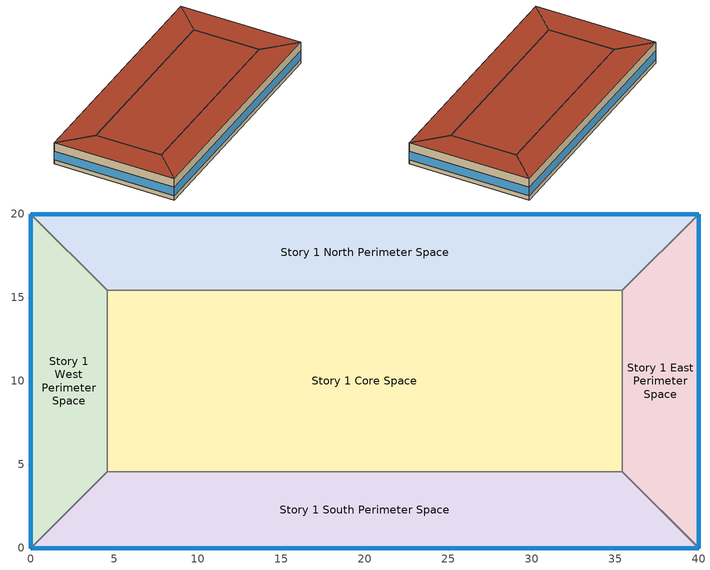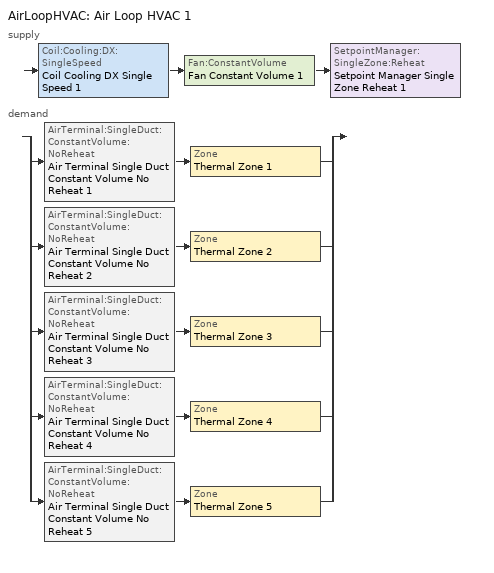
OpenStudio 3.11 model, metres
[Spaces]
Story 1 West Perimeter Space
 floor ground: 0,20 4.57,15.43 4.57,4.57 0,0 z0
 wall outside: 0,20 0,0 z0:3.8
 wall to Story 1 North Perimeter Space: 4.57,15.43 0,20 z0:3.8
 wall to Story 1 Core Space: 4.57,4.57 4.57,15.43 z0:3.8
 wall to Story 1 South Perimeter Space: 0,0 4.57,4.57 z0:3.8
 window: 0,19.97 0,0.03 z0.76:2.28
 roof outside: 0,0 4.57,4.57 4.57,15.43 0,20 z3.8
Story 1 North Perimeter Space
 floor ground: 40,20 35.43,15.43 4.57,15.43 0,20 z0
 wall outside: 40,20 0,20 z0:3.8
 wall to Story 1 East Perimeter Space: 35.43,15.43 40,20 z0:3.8
 wall to Story 1 Core Space: 4.57,15.43 35.43,15.43 z0:3.8
 window: 39.97,20 0.03,20 z0.76:2.28
 roof outside: 35.43,15.43 40,20 0,20 4.57,15.43 z3.8
Story 1 East Perimeter Space
 floor ground: 40,20 40,0 35.43,4.57 35.43,15.43 z0
 wall outside: 40,0 40,20 z0:3.8
 wall to Story 1 South Perimeter Space: 35.43,4.57 40,0 z0:3.8
 wall to Story 1 Core Space: 35.43,15.43 35.43,4.57 z0:3.8
 window: 40,0.03 40,19.97 z0.76:2.28
 roof outside: 40,0 40,20 35.43,15.43 35.43,4.57 z3.8
Story 1 South Perimeter Space
 floor ground: 35.43,4.57 40,0 0,0 4.57,4.57 z0
 wall outside: 0,0 40,0 z0:3.8
 wall to Story 1 Core Space: 35.43,4.57 4.57,4.57 z0:3.8
 window: 0.03,0 39.97,0 z0.76:2.28
 roof outside: 40,0 35.43,4.57 4.57,4.57 0,0 z3.8
Story 1 Core Space
 floor ground: 35.43,15.43 35.43,4.57 4.57,4.57 4.57,15.43 z0
 roof outside: 35.43,4.57 35.43,15.43 4.57,15.43 4.57,4.57 z3.8
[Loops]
AirLoopHVAC 'Air Loop HVAC 1'
 supply: Coil:Cooling:DX:SingleSpeed 'Coil Cooling DX Single Speed 1' > Fan:ConstantVolume 'Fan Constant Volume 1' > SetpointManager:SingleZone:Reheat 'Setpoint Manager Single Zone Reheat 1'
 demand: split
  | AirTerminal:SingleDuct:ConstantVolume:NoReheat 'Air Terminal Single Duct Constant Volume No Reheat 1' > Zone 'Thermal Zone 1'
  | AirTerminal:SingleDuct:ConstantVolume:NoReheat 'Air Terminal Single Duct Constant Volume No Reheat 2' > Zone 'Thermal Zone 2'
  | AirTerminal:SingleDuct:ConstantVolume:NoReheat 'Air Terminal Single Duct Constant Volume No Reheat 3' > Zone 'Thermal Zone 3'
  | AirTerminal:SingleDuct:ConstantVolume:NoReheat 'Air Terminal Single Duct Constant Volume No Reheat 4' > Zone 'Thermal Zone 4'
  | AirTerminal:SingleDuct:ConstantVolume:NoReheat 'Air Terminal Single Duct Constant Volume No Reheat 5' > Zone 'Thermal Zone 5'
[Building]
Small Office: North Axis {deg}=-0; Space Type=ASHRAE 189.1-2009 ClimateZone 4-8 SmallOffice; Default Construction Set=ASHRAE 189.1-2009 ClimateZone 5 (smoff) ConstSet
[ClimateZones]
Climate Zone Institution Name 1=ASHRAE; Climate Zone Document Name 1=ANSI/ASHRAE Standard 169; Climate Zone Document Year 1=2006; Climate Zone Institution Name 2=CEC; Climate Zone Document Name 2=California Climate Zone Descriptions; Climate Zone Document Year 2=1995
[Site]
Site 1: Latitude {deg}=43.67; Longitude {deg}=-79.63; Time Zone {hr}=-5; Elevation {m}=173
[SizingPeriod:DesignDay] Barometric Pressure {Pa}=99264; Sky Clearness=0; Rain Indicator=No; Snow Indicator=No; Day of Month=21; Daylight Saving Time Indicator=No; Dry-Bulb Temperature Range Modifier Type=DefaultMultipliers
Name | Maximum Dry-Bulb Temperature {C} | Daily Dry-Bulb Temperature Range {deltaC} | Wind Speed {m/s} | Wind Direction {deg} | Month | Day Type | Humidity Condition Type | Wetbulb or DewPoint at Maximum Dry-Bulb {C} | Solar Model Indicator | ASHRAE Clear Sky Optical Depth for Beam Irradiance | ASHRAE Clear Sky Optical Depth for Diffuse Irradiance | Enthalpy at Maximum Dry-Bulb {J/kg}
Toronto Int'l Ann Clg .4% Condns DB=>MWB | 31.2 | 10.2 | 5.8 | 270 | 7 | SummerDesignDay | Wetbulb | 22.2 | ASHRAETau | 0.473 | 1.952
Toronto Int'l Ann Clg .4% Condns WB=>MDB | 29 | 10.2 | 5.8 | 270 | 7 | SummerDesignDay | Wetbulb | 23.6 | ASHRAETau | 0.473 | 1.952
Toronto Int'l Ann Clg .4% Condns Enth=>MDB | 29.1 | 10.2 | 5.8 | 270 | 7 | SummerDesignDay | Enthalpy |  | ASHRAETau | 0.473 | 1.952 | 71300
Toronto Int'l Ann Htg 99.6% Condns DB | -18.8 | 0 | 4.3 | 340 | 1 | WinterDesignDay | Wetbulb | -18.8 | ASHRAEClearSky
Toronto Int'l Ann Clg .4% Condns DP=>MDB | 26.5 | 10.2 | 5.8 | 270 | 7 | SummerDesignDay | Dewpoint | 21.9 | ASHRAETau | 0.473 | 1.952
Toronto Int'l Ann Hum_n 99.6% Condns DP=>MCDB | -18.3 | 0 | 4.3 | 340 | 1 | WinterDesignDay | Dewpoint | -23.6 | ASHRAEClearSky
Toronto Int'l Ann Htg Wind 99.6% Condns WS=>MCDB | -6.9 | 0 | 14 | 340 | 1 | WinterDesignDay | Wetbulb | -6.9 | ASHRAEClearSky
[Construction]
000 ExtSlabCarpet 4in ClimateZone 1-8: MAT-CC05 4 HW CONCRETE, CP02 CARPET PAD
000 Exterior Door: 000 F08 Metal surface, 000 I01 25mm insulation board
000 Exterior Window: 000 Clear 3mm, 000 Air 13mm, 000 Clear 3mm
000 Interior Ceiling: 000 M11 100mm lightweight concrete, 000 F05 Ceiling air space resistance, 000 F16 Acoustic tile
000 Interior Door; 000 Interior Partition: 000 G05 25mm wood
000 Interior Floor: 000 F16 Acoustic tile, 000 F05 Ceiling air space resistance, 000 M11 100mm lightweight concrete
000 Interior Wall: 000 G01a 19mm gypsum board, 000 F04 Wall air space resistance, 000 G01a 19mm gypsum board
000 Interior Window: 000 Clear 3mm
ASHRAE 189.1-2009 ExtRoof IEAD ClimateZone 2-5: Roof Membrane, Roof Insulation [21], Metal Decking
ASHRAE 189.1-2009 ExtWall Mass ClimateZone 5: 1IN Stucco, 8IN Concrete HW, Wall Insulation [40], 1/2IN Gypsum
ASHRAE 189.1-2009 ExtWindow ClimateZone 4-5: Theoretical Glass [207]
[DefaultConstructionSet]
ASHRAE 189.1-2009 ClimateZone 5 (smoff) ConstSet: Default Exterior Surface Constructions=ASHRAE 189.1-2009 ClimateZone 5 (smoff) Exterior DefSurfCons; Default Interior Surface Constructions=000 Interior DefSurfCons; Default Ground Contact Surface Constructions=000 Ground DefSurfCons; Default Exterior SubSurface Constructions=ASHRAE 189.1-2009 ClimateZone 5 (smoff) Exterior DefSubCons; Default Interior SubSurface Constructions=000 Interior DefSubCons; Interior Partition Construction=000 Interior Partition
[DefaultSubSurfaceConstructions] Glass Door Construction=000 Exterior Window; Skylight Construction=000 Exterior Window; Tubular Daylight Dome Construction=000 Interior Window; Tubular Daylight Diffuser Construction=000 Interior Window
Name | Fixed Window Construction | Operable Window Construction | Door Construction
000 Interior DefSubCons | 000 Interior Window | 000 Interior Window | 000 Interior Door
ASHRAE 189.1-2009 ClimateZone 5 (smoff) Exterior DefSubCons | ASHRAE 189.1-2009 ExtWindow ClimateZone 4-5 | ASHRAE 189.1-2009 ExtWindow ClimateZone 4-5 | 000 Exterior Door
[DefaultSurfaceConstructions]
Name | Floor Construction | Wall Construction | Roof Ceiling Construction
000 Ground DefSurfCons | 000 ExtSlabCarpet 4in ClimateZone 1-8 | 000 ExtSlabCarpet 4in ClimateZone 1-8 | 000 ExtSlabCarpet 4in ClimateZone 1-8
000 Interior DefSurfCons | 000 Interior Floor | 000 Interior Wall | 000 Interior Ceiling
ASHRAE 189.1-2009 ClimateZone 5 (smoff) Exterior DefSurfCons | 000 ExtSlabCarpet 4in ClimateZone 1-8 | ASHRAE 189.1-2009 ExtWall Mass ClimateZone 5 | ASHRAE 189.1-2009 ExtRoof IEAD ClimateZone 2-5
[Material]
Name | Roughness | Thickness {m} | Conductivity {W/m-K} | Density {kg/m3} | Specific Heat {J/kg-K} | Thermal Absorptance | Solar Absorptance | Visible Absorptance
000 F08 Metal surface | Smooth | 0.0008 | 45.28 | 7824 | 500
000 F16 Acoustic tile | MediumSmooth | 0.0191 | 0.06 | 368 | 590
000 G01a 19mm gypsum board | MediumSmooth | 0.019 | 0.16 | 800 | 1090
000 G05 25mm wood | MediumSmooth | 0.0254 | 0.15 | 608 | 1630
000 I01 25mm insulation board | MediumRough | 0.0254 | 0.03 | 43 | 1210
000 M11 100mm lightweight concrete | MediumRough | 0.1016 | 0.53 | 1280 | 840
1/2IN Gypsum | Smooth | 0.0127 | 0.16 | 784.9 | 830 | 0.9 | 0.92 | 0.92
1IN Stucco | Smooth | 0.0253 | 0.6918 | 1858 | 837 | 0.9 | 0.92 | 0.92
8IN Concrete HW | MediumRough | 0.2033 | 1.7296 | 2243 | 837 | 0.9 | 0.65 | 0.65
MAT-CC05 4 HW CONCRETE | Rough | 0.1016 | 1.311 | 2240 | 836.8 | 0.9 | 0.7 | 0.7
Metal Decking | MediumSmooth | 0.0015 | 45.006 | 7680 | 418.4 | 0.9 | 0.7 | 0.3
Roof Insulation [21] | MediumRough | 0.2105 | 0.049 | 265 | 836.8 | 0.9 | 0.7 | 0.7
Roof Membrane | VeryRough | 0.0095 | 0.16 | 1121.29 | 1460 | 0.9 | 0.7 | 0.7
Wall Insulation [40] | MediumRough | 0.0794 | 0.0432 | 91 | 837 | 0.9 | 0.5 | 0.5
[Material:AirGap]
Name | Thermal Resistance
000 F04 Wall air space resistance | 0.15
000 F05 Ceiling air space resistance | 0.18
[Material:NoMass]
CP02 CARPET PAD: Roughness=VeryRough; Thermal Resistance=0.2165; Thermal Absorptance=0.9; Solar Absorptance=0.7; Visible Absorptance=0.8
[WindowMaterial:Gas]
000 Air 13mm: Gas Type=Air; Thickness=0.0127
[WindowMaterial:Glazing] Optical Data Type=SpectralAverage; Thickness=0.003; Infrared Transmittance at Normal Incidence=0
Name | Solar Transmittance at Normal Incidence | Front Side Solar Reflectance at Normal Incidence | Back Side Solar Reflectance at Normal Incidence | Visible Transmittance at Normal Incidence | Front Side Visible Reflectance at Normal Incidence | Back Side Visible Reflectance at Normal Incidence | Front Side Infrared Hemispherical Emissivity | Back Side Infrared Hemispherical Emissivity | Conductivity | Dirt Correction Factor for Solar and Visible Transmittance | Solar Diffusing
000 Clear 3mm | 0.837 | 0.075 | 0.075 | 0.898 | 0.081 | 0.081 | 0.84 | 0.84 | 0.9
Theoretical Glass [207] | 0.3311 | 0.6189 | 0.6189 | 0.44 | 0.51 | 0.51 | 0.9 | 0.9 | 0.0133 | 1 | No
[DefaultScheduleSet]
Name | Number of People Schedule | People Activity Level Schedule | Lighting Schedule | Electric Equipment Schedule | Infiltration Schedule
SmallOffice Schedules | Small Office Bldg Occ | Small Office Activity | Small Office Bldg Light | Small Office Bldg Equip | Small Office Infil Quarter On
Space Function Warehouse storage area medium to bulky palletized items Schedule Set | NECB-A-Occupancy | NECB-Activity |  | NECB-A-Electric-Equipment
[DesignSpecification:OutdoorAir] Outdoor Air Method=Sum
Name | Outdoor Air Flow per Person | Outdoor Air Flow per Floor Area | Outdoor Air Flow Rate | Outdoor Air Flow Air Changes per Hour | Outdoor Air Flow per Person {m3/s-person} | Outdoor Air Flow per Floor Area {m3/s-m2}
SmallOffice Outdoor Air | 0.0107645 | 0 | 0 | 0
Space Function Warehouse storage area medium to bulky palletized items Ventilation |  |  |  |  | 0 | 0.0003048
[ElectricEquipment]
Name | Electric Equipment Definition | Space or SpaceType
ASHRAE 189.1-2009 ClimateZone 4-8 SmallOffice ElecInst | ASHRAE 189.1-2009 ClimateZone 4-8 SmallOffice ElecDef | ASHRAE 189.1-2009 ClimateZone 4-8 SmallOffice
Space Function Warehouse storage area medium to bulky palletized items Elec Equip | Space Function Warehouse storage area medium to bulky palletized items Elec Equip Definition | Space Function Warehouse storage area medium to bulky palletized items
[ElectricEquipment:Definition] Design Level Calculation Method=Watts/Area
Name | Design Level | Watts per Space Floor Area | Watts per Space Floor Area {W/m2} | Fraction Radiant
ASHRAE 189.1-2009 ClimateZone 4-8 SmallOffice ElecDef | 0 | 5.81251
Space Function Warehouse storage area medium to bulky palletized items Elec Equip Definition |  |  | 1.00036 | 0.5
[Lights]
ASHRAE 189.1-2009 ClimateZone 4-8 SmallOffice LightsInst: Lights Definition=ASHRAE 189.1-2009 ClimateZone 4-8 SmallOffice LightsDef; Space or SpaceType=ASHRAE 189.1-2009 ClimateZone 4-8 SmallOffice
[Lights:Definition]
ASHRAE 189.1-2009 ClimateZone 4-8 SmallOffice LightsDef: Design Level Calculation Method=Watts/Area; Lighting Level=0; Watts per Space Floor Area=9.68752
[People] Clothing Insulation Calculation Method=ClothingInsulationSchedule
Name | People Definition | Space or SpaceType | Work Efficiency Schedule | Clothing Insulation Schedule | Air Velocity Schedule | Multiplier
ASHRAE 189.1-2009 ClimateZone 4-8 SmallOffice PeopInst | SmallOffice PeopDef | ASHRAE 189.1-2009 ClimateZone 4-8 SmallOffice
Space Function Warehouse storage area medium to bulky palletized items People | Space Function Warehouse storage area medium to bulky palletized items People Definition | Space Function Warehouse storage area medium to bulky palletized items | Work Efficiency Schedule | Clothing Schedule | Air Velocity Schedule | 1
[People:Definition] Number of People Calculation Method=People/Area; Fraction Radiant=0.3
Name | Number of People {people} | People per Space Floor Area {person/m2}
SmallOffice PeopDef | 0 | 0.0538196
Space Function Warehouse storage area medium to bulky palletized items People Definition |  | 0.0100036
[SpaceInfiltration:DesignFlowRate] Density Basis=Outdoor
Name | Space or SpaceType | Design Flow Rate Calculation Method | Design Flow Rate {m3/s} | Air Changes per Hour {1/hr} | Schedule | Flow per Exterior Surface Area {m3/s-m2}
ASHRAE 189.1-2009 ClimateZone 4-8 SmallOffice Infil | ASHRAE 189.1-2009 ClimateZone 4-8 SmallOffice | AirChanges/Hour | 0 | 0.41
Space Function Warehouse storage area medium to bulky palletized items Infiltration | Space Function Warehouse storage area medium to bulky palletized items | Flow/ExteriorArea |  |  | Always On | 0.000250063
[SpaceType]
Name | Default Schedule Set | Design Specification Outdoor Air Object | Standards Building Type | Standards Space Type
ASHRAE 189.1-2009 ClimateZone 4-8 SmallOffice | SmallOffice Schedules | SmallOffice Outdoor Air
Space Function Warehouse storage area medium to bulky palletized items | Space Function Warehouse storage area medium to bulky palletized items Schedule Set | Space Function Warehouse storage area medium to bulky palletized items Ventilation | Space Function | Warehouse storage area medium to bulky palletized items
[ThermostatSetpoint:DualSetpoint] Heating Setpoint Temperature Schedule=Refrigerated HtgSetp 4C; Cooling Setpoint Temperature Schedule=Refrigerated ClgSetp 8C
Thermal Zone 1 Thermostat; Thermal Zone 2 Thermostat; Thermal Zone 3 Thermostat; Thermal Zone 4 Thermostat; Thermal Zone 5 Thermostat
[BuildingStory]
Story 1: Nominal Z Coordinate {m}=0; Nominal Floor to Floor Height {m}=3.8
[Space] Space Type=Space Function Warehouse storage area medium to bulky palletized items; Building Story=Story 1
Name | Thermal Zone
Story 1 West Perimeter Space | Thermal Zone 2
Story 1 North Perimeter Space | Thermal Zone 3
Story 1 East Perimeter Space | Thermal Zone 4
Story 1 South Perimeter Space | Thermal Zone 1
Story 1 Core Space | Thermal Zone 5
[ThermalZone] Use Ideal Air Loads=No
Name | Thermostat
Thermal Zone 1 | Thermal Zone 1 Thermostat
Thermal Zone 2 | Thermal Zone 2 Thermostat
Thermal Zone 3 | Thermal Zone 3 Thermostat
Thermal Zone 4 | Thermal Zone 4 Thermostat
Thermal Zone 5 | Thermal Zone 5 Thermostat
[Sizing:Zone] Zone Cooling Design Supply Air Temperature Input Method=SupplyAirTemperature; Zone Cooling Design Supply Air Temperature {C}=14; Zone Cooling Design Supply Air Temperature Difference {deltaC}=11.11; Zone Heating Design Supply Air Temperature Input Method=SupplyAirTemperature; Zone Heating Design Supply Air Temperature {C}=40; Zone Heating Design Supply Air Temperature Difference {deltaC}=11.11; Zone Cooling Design Supply Air Humidity Ratio {kg-H2O/kg-air}=0.0085; Zone Heating Design Supply Air Humidity Ratio {kg-H2O/kg-air}=0.008; Cooling Design Air Flow Method=DesignDay; Heating Design Air Flow Method=DesignDay; Account for Dedicated Outdoor Air System=No; Dedicated Outdoor Air System Control Strategy=NeutralSupplyAir; Dedicated Outdoor Air Low Setpoint Temperature for Design {C}=Autosize; Dedicated Outdoor Air High Setpoint Temperature for Design {C}=Autosize; Zone Load Sizing Method=Sensible Load Only No Latent Load; Zone Latent Cooling Design Supply Air Humidity Ratio Input Method=HumidityRatioDifference; Zone Cooling Design Supply Air Humidity Ratio Difference {kgWater/kgDryAir}=0.005; Zone Latent Heating Design Supply Air Humidity Ratio Input Method=HumidityRatioDifference; Zone Humidification Design Supply Air Humidity Ratio Difference {kgWater/kgDryAir}=0.005; Sizing Option=Coincident; Heating Coil Sizing Method=None; Maximum Heating Capacity To Cooling Load Sizing Ratio {W/W}=1
Thermal Zone 1; Thermal Zone 2; Thermal Zone 3; Thermal Zone 4; Thermal Zone 5
[Zone equipment]
Thermal Zone 1: Air Terminal Single Duct Constant Volume No Reheat 1, Zone HVAC Baseboard Convective Electric 5
Thermal Zone 2: Air Terminal Single Duct Constant Volume No Reheat 2, Zone HVAC Baseboard Convective Electric 4
Thermal Zone 3: Air Terminal Single Duct Constant Volume No Reheat 3, Zone HVAC Baseboard Convective Electric 3
Thermal Zone 4: Air Terminal Single Duct Constant Volume No Reheat 4, Zone HVAC Baseboard Convective Electric 2
Thermal Zone 5: Air Terminal Single Duct Constant Volume No Reheat 5, Zone HVAC Baseboard Convective Electric 1
[AirLoopHVAC]
Air Loop HVAC 1: Availability Schedule=Always On Discrete; Design Supply Air Flow Rate {m3/s}=autosize; Design Return Air Flow Fraction of Supply Air Flow=1
[Sizing:System]
Air Loop HVAC 1: Central Heating Maximum System Air Flow Ratio=0.3; Preheat Design Temperature {C}=7; Preheat Design Humidity Ratio {kg-H2O/kg-Air}=0.008; Precool Design Temperature {C}=12.8; Precool Design Humidity Ratio {kg-H2O/kg-Air}=0.008; Central Cooling Design Supply Air Temperature {C}=12.8; Central Heating Design Supply Air Temperature {C}=16.7; 100% Outdoor Air in Cooling=Yes; 100% Outdoor Air in Heating=Yes; Central Cooling Design Supply Air Humidity Ratio {kg-H2O/kg-Air}=0.0085; Zone Maximum Outdoor Air Fraction=1; Cooling Supply Air Flow Rate Per Floor Area {m3/s-m2}=0.00996765; Cooling Fraction of Autosized Cooling Supply Air Flow Rate=1; Cooling Supply Air Flow Rate Per Unit Cooling Capacity {m3/s-W}=3.94755e-05; Heating Supply Air Flow Rate Per Floor Area {m3/s-m2}=0.00996765; Heating Fraction of Autosized Heating Supply Air Flow Rate=1; Heating Fraction of Autosized Cooling Supply Air Flow Rate=1; Heating Supply Air Flow Rate Per Unit Heating Capacity {m3/s-W}=3.15882e-05; Cooling Design Capacity Method=CoolingDesignCapacity; Cooling Design Capacity {W}=autosize; Cooling Design Capacity Per Floor Area {W/m2}=234.7; Fraction of Autosized Cooling Design Capacity=1; Heating Design Capacity Method=HeatingDesignCapacity; Heating Design Capacity {W}=autosize; Heating Design Capacity Per Floor Area {W/m2}=157; Fraction of Autosized Heating Design Capacity=1; Central Cooling Capacity Control Method=OnOff; Occupant Diversity=autosize; Heating Coil Sizing Method=None; Maximum Heating Capacity To Cooling Capacity Sizing Ratio {W/W}=1
[Fan:ConstantVolume]
Fan Constant Volume 1: Availability Schedule=Always On Discrete; Maximum Flow Rate {m3/s}=AutoSize
[Coil:Cooling:DX:SingleSpeed]
Coil Cooling DX Single Speed 1: Availability Schedule=Always On Discrete; Rated Total Cooling Capacity {W}=autosize; Rated Sensible Heat Ratio=autosize; Rated COP {W/W}=3; Rated Air Flow Rate {m3/s}=autosize; Rated Evaporator Fan Power Per Volume Flow Rate 2017 {W/(m3/s)}=773.3; Rated Evaporator Fan Power Per Volume Flow Rate 2023 {W/(m3/s)}=934.4; Total Cooling Capacity Function of Temperature Curve=Curve Biquadratic 1; Total Cooling Capacity Function of Flow Fraction Curve=Curve Quadratic 1; Energy Input Ratio Function of Temperature Curve=Curve Biquadratic 2; Energy Input Ratio Function of Flow Fraction Curve=Curve Quadratic 2; Part Load Fraction Correlation Curve=Curve Quadratic 3; Minimum Outdoor Dry-Bulb Temperature for Compressor Operation {C}=-25; Nominal Time for Condensate Removal to Begin {s}=0; Ratio of Initial Moisture Evaporation Rate and Steady State Latent Capacity=0; Maximum Cycling Rate {cycles/hr}=0; Latent Capacity Time Constant {s}=0; Condenser Type=AirCooled; Evaporative Condenser Effectiveness=0.9; Evaporative Condenser Air Flow Rate {m3/s}=autosize; Evaporative Condenser Pump Rated Power Consumption {W}=autosize; Crankcase Heater Capacity {W}=0; Maximum Outdoor Dry-Bulb Temperature for Crankcase Heater Operation {C}=10; Basin Heater Capacity {W/K}=0; Basin Heater Setpoint Temperature {C}=2
[AirTerminal:SingleDuct:ConstantVolume:NoReheat] Availability Schedule=Always On Discrete; Maximum Air Flow Rate {m3/s}=AutoSize
Air Terminal Single Duct Constant Volume No Reheat 1; Air Terminal Single Duct Constant Volume No Reheat 2; Air Terminal Single Duct Constant Volume No Reheat 3; Air Terminal Single Duct Constant Volume No Reheat 4; Air Terminal Single Duct Constant Volume No Reheat 5
[SetpointManager:SingleZone:Reheat]
Setpoint Manager Single Zone Reheat 1: Minimum Supply Air Temperature {C}=-99; Maximum Supply Air Temperature {C}=99; Control Zone=Thermal Zone 1
[ZoneHVAC:Baseboard:Convective:Electric] Availability Schedule=Always On Discrete; Nominal Capacity {W}=autosize; Efficiency=1
Zone HVAC Baseboard Convective Electric 1; Zone HVAC Baseboard Convective Electric 2; Zone HVAC Baseboard Convective Electric 3; Zone HVAC Baseboard Convective Electric 4; Zone HVAC Baseboard Convective Electric 5
[Schedule:Constant]
Always On Discrete: Value=1
[Schedule:Ruleset]
Name | Default Day Schedule | Summer Design Day Schedule | Winter Design Day Schedule
Small Office Bldg Occ | Small Office Bldg Occ Default Schedule | Small Office Bldg Occ Summer Design Day | Small Office Bldg Occ Winter Design Day
Small Office Bldg Light | Small Office Bldg Light Default Schedule | Small Office Bldg Light Summer Design Day | Small Office Bldg Light Winter Design Day
Small Office Activity | Small Office Activity Default Schedule | Small Office Activity Summer Design Day | Small Office Activity Winter Design Day
Always On | Always On Default Schedule | Always On Summer Design Day | Always On Winter Design Day
Small Office Bldg Equip | Small Office Bldg Equip Default Schedule | Small Office Bldg Equip Summer Design Day | Small Office Bldg Equip Winter Design Day
Small Office Infil Quarter On | Small Office Infil Quarter On Default Schedule | Small Office Infil Quarter On Summer Design Day | Small Office Infil Quarter On Winter Design Day
Clothing Schedule | Clothing Schedule Default Winter Clothes
Air Velocity Schedule | Air Velocity Schedule Default
Work Efficiency Schedule | Work Efficiency Schedule Default
NECB-A-Occupancy | NECB-A-Occupancy Default
NECB-Activity | NECB-Activity Default | NECB-Activity Summer Design Day | NECB-Activity Winter Design Day
NECB-A-Electric-Equipment | NECB-A-Electric-Equipment Default
Refrigerated HtgSetp 4C | Schedule Day 3
Refrigerated ClgSetp 8C | Schedule Day 4
[Schedule:Day]
Small Office Bldg Occ Default Schedule: No, 6, 0, 0, 7, 0, 0.1, 8, 0, 0.2, 12, 0, 0.95, 13, 0, 0.5, 17, 0, 0.95, 18, 0, 0.3, 20, 0, 0.1, 24, 0, 0.05
Small Office Bldg Occ Summer Design Day: No, 6, 0, 0, 22, 0, 1, 24, 0, 0.05
Small Office Bldg Occ Rule 2 Day Schedule: No, 6, 0, 0, 8, 0, 0.1, 12, 0, 0.3, 17, 0, 0.1, 24, 0, 0
Small Office Bldg Occ Rule 1 Day Schedule; Small Office Bldg Occ Winter Design Day; Small Office Bldg Light Winter Design Day; Small Office Bldg Equip Winter Design Day; NECB-A-Occupancy Sat Day; NECB-A-Occupancy Sun|Hol Day: No, 24, 0, 0
Small Office Bldg Light Default Schedule: No, 5, 0, 0.05, 7, 0, 0.1, 8, 0, 0.3, 17, 0, 0.9, 18, 0, 0.5, 20, 0, 0.3, 22, 0, 0.2, 23, 0, 0.1, 24, 0, 0.05
Small Office Bldg Light Rule 2 Day Schedule: No, 6, 0, 0.05, 8, 0, 0.1, 12, 0, 0.3, 17, 0, 0.15, 24, 0, 0.05
Small Office Bldg Light Summer Design Day; Always On Default Schedule; Always On Winter Design Day; Always On Summer Design Day; Small Office Bldg Equip Summer Design Day; Small Office Infil Quarter On Rule 1 Day Schedule: No, 24, 0, 1
Small Office Bldg Light Rule 1 Day Schedule: No, 24, 0, 0.05
Small Office Activity Default Schedule; Small Office Activity Winter Design Day; Small Office Activity Summer Design Day: No, 24, 0, 120
Small Office Bldg Equip Default Schedule: No, 8, 0, 0.4, 12, 0, 0.9, 13, 0, 0.8, 17, 0, 0.9, 18, 0, 0.5, 24, 0, 0.4
Small Office Bldg Equip Rule 2 Day Schedule: No, 6, 0, 0.3, 8, 0, 0.4, 12, 0, 0.5, 17, 0, 0.35, 24, 0, 0.3
Small Office Bldg Equip Rule 1 Day Schedule: No, 24, 0, 0.3
Small Office Infil Quarter On Default Schedule; Small Office Infil Quarter On Summer Design Day: No, 6, 0, 1, 22, 0, 0.25, 24, 0, 1
Small Office Infil Quarter On Rule 2 Day Schedule; Small Office Infil Quarter On Winter Design Day: No, 6, 0, 1, 18, 0, 0.25, 24, 0, 1
Clothing Schedule Default Winter Clothes: 24, 0, 1
Clothing Schedule Summer Clothes: 24, 0, 0.5
Air Velocity Schedule Default: 24, 0, 0.2
Work Efficiency Schedule Default: 24, 0, 0
NECB-A-Occupancy Default; NECB-A-Occupancy Default|Wkdy Day: No, 7, 0, 0, 8, 0, 0.1, 9, 0, 0.7, 12, 0, 0.9, 14, 0, 0.5, 17, 0, 0.9, 18, 0, 0.7, 19, 0, 0.3, 23, 0, 0.1, 24, 0, 0
NECB-Activity Default; NECB-Activity Winter Design Day; NECB-Activity Summer Design Day: No, 24, 0, 130
NECB-A-Electric-Equipment Default; NECB-A-Electric-Equipment Default|Wkdy Day: No, 7, 0, 0.2, 8, 0, 0.3, 9, 0, 0.8, 18, 0, 0.9, 19, 0, 0.5, 21, 0, 0.3, 24, 0, 0.2
NECB-A-Electric-Equipment Sat Day; NECB-A-Electric-Equipment Sun|Hol Day: No, 24, 0, 0.2
Schedule Day 3: 24, 0, 4
Schedule Day 4: 24, 0, 8
[Schedule:Rule] Date Specification Type=DateRange; Start Day=1
Name | Schedule Ruleset | Rule Order | Day Schedule | Apply Sunday | Apply Monday | Apply Tuesday | Apply Wednesday | Apply Thursday | Apply Friday | Apply Saturday | Start Month | End Month | End Day
Small Office Bldg Occ Rule 2 | Small Office Bldg Occ | 1 | Small Office Bldg Occ Rule 2 Day Schedule | No | No | No | No | No | No | Yes | 1 | 12 | 31
Small Office Bldg Occ Rule 1 | Small Office Bldg Occ | 0 | Small Office Bldg Occ Rule 1 Day Schedule | Yes | No | No | No | No | No | No | 1 | 12 | 31
Small Office Bldg Light Rule 2 | Small Office Bldg Light | 1 | Small Office Bldg Light Rule 2 Day Schedule | No | No | No | No | No | No | Yes | 1 | 12 | 31
Small Office Bldg Light Rule 1 | Small Office Bldg Light | 0 | Small Office Bldg Light Rule 1 Day Schedule | Yes | No | No | No | No | No | No | 1 | 12 | 31
Small Office Bldg Equip Rule 2 | Small Office Bldg Equip | 1 | Small Office Bldg Equip Rule 2 Day Schedule | No | No | No | No | No | No | Yes | 1 | 12 | 31
Small Office Bldg Equip Rule 1 | Small Office Bldg Equip | 0 | Small Office Bldg Equip Rule 1 Day Schedule | Yes | No | No | No | No | No | No | 1 | 12 | 31
Small Office Infil Quarter On Rule 2 | Small Office Infil Quarter On | 1 | Small Office Infil Quarter On Rule 2 Day Schedule | No | No | No | No | No | No | Yes | 1 | 12 | 31
Small Office Infil Quarter On Rule 1 | Small Office Infil Quarter On | 0 | Small Office Infil Quarter On Rule 1 Day Schedule | Yes | No | No | No | No | No | No | 1 | 12 | 31
Schedule Rule 1 | Clothing Schedule | 0 | Clothing Schedule Summer Clothes |  |  |  |  |  |  |  | 5 | 9 | 30
Schedule Rule 2 | NECB-A-Occupancy | 2 | NECB-A-Occupancy Default|Wkdy Day |  | Yes | Yes | Yes | Yes | Yes |  | 1 | 12 | 31
Schedule Rule 3 | NECB-A-Occupancy | 1 | NECB-A-Occupancy Sat Day |  |  |  |  |  |  | Yes | 1 | 12 | 31
Schedule Rule 4 | NECB-A-Occupancy | 0 | NECB-A-Occupancy Sun|Hol Day | Yes |  |  |  |  |  |  | 1 | 12 | 31
Schedule Rule 5 | NECB-A-Electric-Equipment | 2 | NECB-A-Electric-Equipment Default|Wkdy Day |  | Yes | Yes | Yes | Yes | Yes |  | 1 | 12 | 31
Schedule Rule 6 | NECB-A-Electric-Equipment | 1 | NECB-A-Electric-Equipment Sat Day |  |  |  |  |  |  | Yes | 1 | 12 | 31
Schedule Rule 7 | NECB-A-Electric-Equipment | 0 | NECB-A-Electric-Equipment Sun|Hol Day | Yes |  |  |  |  |  |  | 1 | 12 | 31
[Curve:Biquadratic] Minimum Value of x=17; Maximum Value of x=22; Minimum Value of y=13; Maximum Value of y=46
Name | Coefficient1 Constant | Coefficient2 x | Coefficient3 x**2 | Coefficient4 y | Coefficient5 y**2 | Coefficient6 x*y
Curve Biquadratic 1 | 0.942588 | 0.00954335 | 0.00068377 | -0.0110427 | 5.249e-06 | -9.72e-06
Curve Biquadratic 2 | 0.342414 | 0.034885 | -0.0006237 | 0.00497722 | 0.000437951 | -0.000728028
[Curve:Quadratic]
Name | Coefficient1 Constant | Coefficient2 x | Coefficient3 x**2 | Minimum Value of x | Maximum Value of x
Curve Quadratic 1 | 0.8 | 0.2 | 0 | 0.5 | 1.5
Curve Quadratic 2 | 1.1552 | -0.1808 | 0.0256 | 0.5 | 1.5
Curve Quadratic 3 | 0.85 | 0.15 | 0 | 0 | 1
